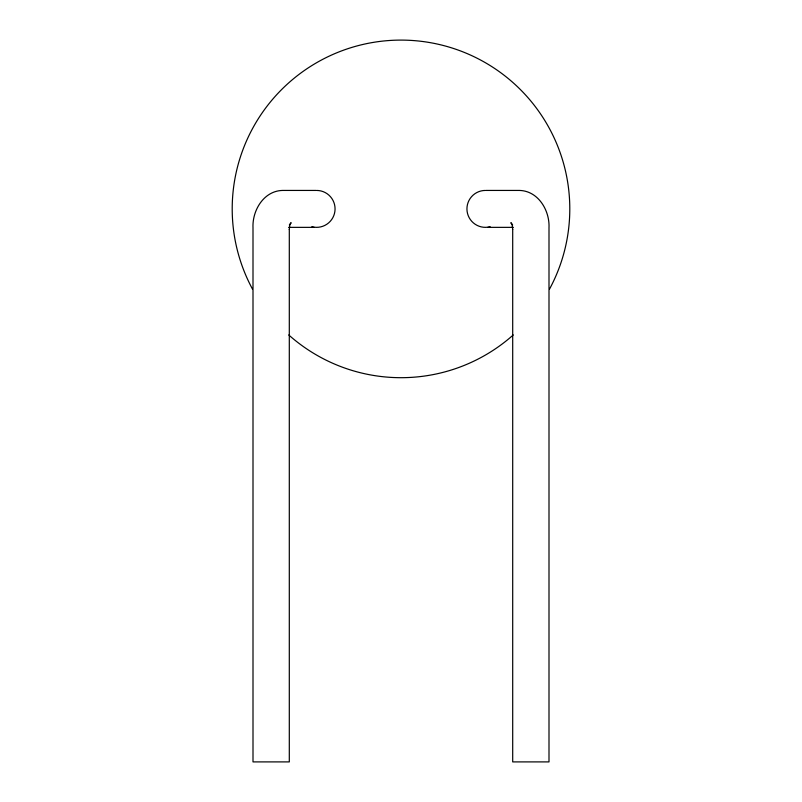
<?xml version="1.0" encoding="UTF-8"?>
<svg xmlns="http://www.w3.org/2000/svg" width="802" height="802" viewBox="0 0 802 802"><rect width="100%" height="100%" fill="white"/><g stroke="black" fill="none" stroke-linecap="round" stroke-linejoin="round"><path stroke-width="1.2" d="M289.301 229.402L289.903 224.65L291.106 222.675L289.352 224.961M315.978 190.435L282.484 190.435C263.738 190.936 252.209 210.435 253.001 227.708L253.001 761.9L289.301 761.9L289.301 229.151M486.022 190.435L519.516 190.435C538.262 190.936 549.791 210.435 548.999 227.708L548.999 761.9L512.699 761.9L512.699 229.151M288.57 227.357L314.133 227.357M487.867 227.357L513.43 227.357M512.648 224.961L510.894 222.675L512.097 224.65L512.699 229.402M252.45 289.041A168.791 168.791 0 0 1 401 40.1A168.791 168.791 0 0 1 549.55 289.041M513.25 334.955A168.791 168.791 0 0 1 288.75 334.955M490.172 226.725A18.466 18.466 0 0 1 467.095 211.307A18.466 18.466 0 0 1 485.4 190.435M316.6 190.435A18.466 18.466 0 0 1 334.905 211.307A18.466 18.466 0 0 1 311.828 226.725"/></g></svg>
